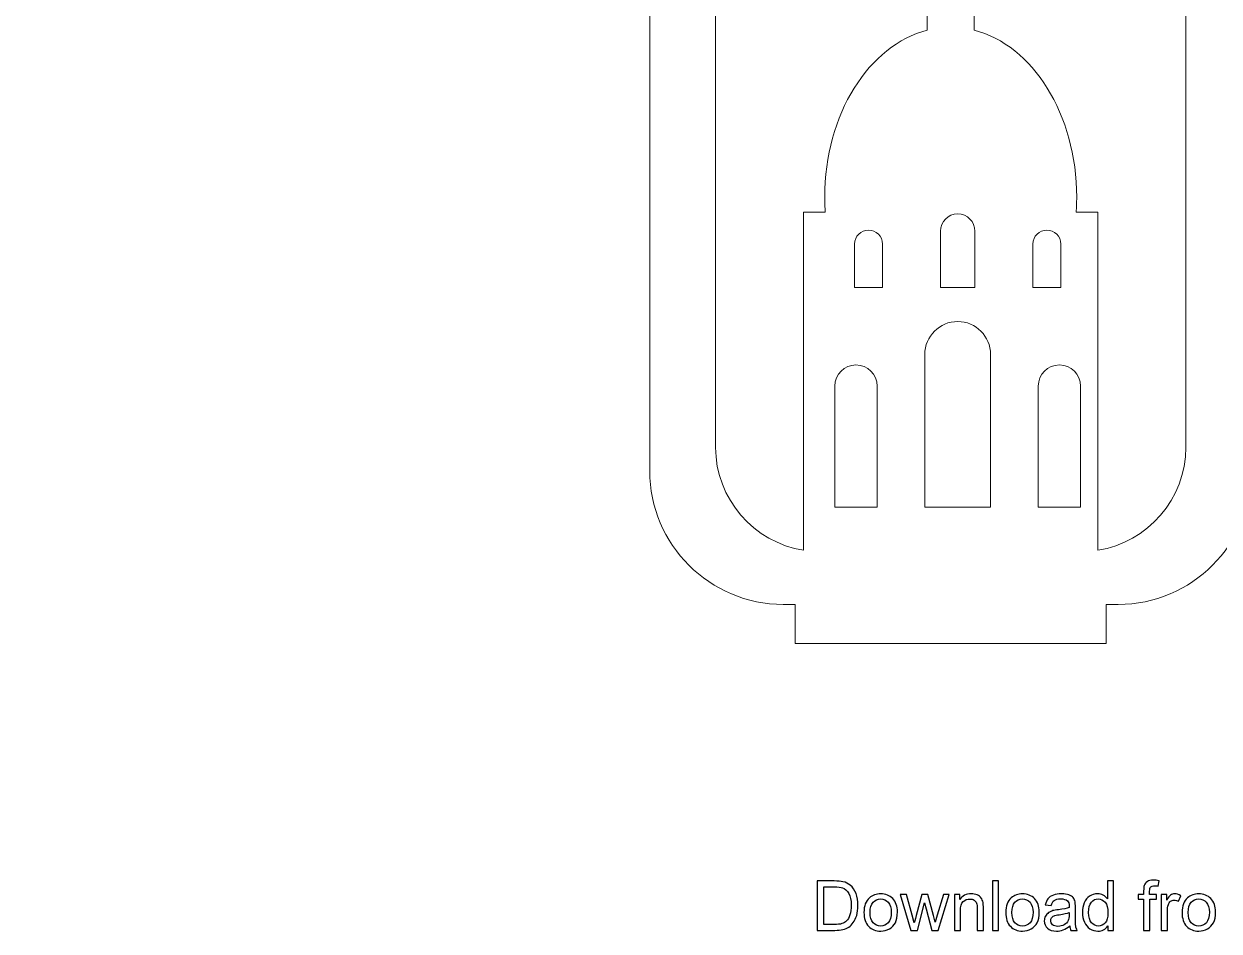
# Model space of a CAD drawing. Header units: millimetres. Extents: x -155 to 313, y -95 to 278.
# Drawn here: x -155.3 to -8.6, y -95.3 to 16.1 of the extents above; entities that cross this region are included whole.
import ezdxf

# ---------------------------------------------------------------- set-up
doc = ezdxf.new("R2010")
doc.units = ezdxf.units.MM
doc.header["$MEASUREMENT"] = 0
doc.layers.add('Layer 1', color=7, linetype='Continuous')

msp = doc.modelspace()

# ---------------------------------------------------------------- linework, layer by layer
at = {"layer": 'Layer 1', "color": 250, "lineweight": 20}
for points, knots in [([(-73.4549, 213.1171), (-73.4549, 213.1171), (-73.4549, 252.0068), (-73.4549, 252.0068), (-73.4549, 252.0068), (-73.4549, 258.2645), (-68.3312, 263.3881), (-62.0684, 263.3881), (-62.0684, 263.3881), (-62.0684, 263.3881), (-60.0864, 263.3881), (-60.0864, 263.3881), (-60.0864, 263.3881), (-59.4734, 271.3571), (-51.3971, 277.6608), (-41.5278, 277.6608), (-41.5278, 277.6608), (-31.6586, 277.6608), (-23.5874, 271.3571), (-22.9693, 263.3881), (-22.9693, 263.3881), (-22.9693, 263.3881), (-20.9873, 263.3881), (-20.9873, 263.3881), (-20.9873, 263.3881), (-14.7245, 263.3881), (-9.6008, 258.2645), (-9.6008, 252.0068), (-9.6008, 252.0068), (-9.6008, 252.0068), (-9.6008, 213.6228), (-9.6008, 213.6228), (-9.6008, 213.6228), (-7.5115, 213.2806), (-5.3762, 212.6778), (-3.2256, 211.7532), (-3.2256, 211.7532), (5.3921, 208.0599), (11.4659, 202.1036), (14.8323, 195.0285), (14.8323, 195.0285), (14.8323, 195.0285), (45.4261, 195.0285), (45.4261, 195.0285), (45.4261, 195.0285), (52.9506, 195.0285), (59.0908, 188.8986), (59.0908, 181.328), (59.0908, 181.328), (66.7124, 179.1519), (72.2907, 172.1024), (72.2907, 163.7401), (72.2907, 163.7401), (72.2907, 155.3777), (66.7124, 148.3282), (59.0908, 146.1521), (59.0908, 146.1521), (59.0908, 138.6122), (52.9506, 132.472), (45.4261, 132.472), (45.4261, 132.472), (45.4261, 132.472), (-4.564, 132.472), (-4.564, 132.472), (-4.564, 132.472), (-4.564, 132.472), (-4.564, -38.7846), (-4.564, -38.7846), (-4.564, -38.7846), (-4.564, -47.7957), (-11.9404, -55.167), (-20.9515, -55.167), (-20.9515, -55.167), (-20.9515, -55.167), (-22.4278, -55.167), (-22.4278, -55.167), (-22.4278, -55.167), (-22.4278, -55.167), (-22.4278, -59.9637), (-22.4278, -59.9637), (-22.4278, -59.9637), (-35.1629, -59.9637), (-47.8928, -59.9637), (-60.6279, -59.9637), (-60.6279, -59.9637), (-60.6279, -59.9637), (-60.6279, -55.167), (-60.6279, -55.167), (-60.6279, -55.167), (-60.6279, -55.167), (-62.1042, -55.167), (-62.1042, -55.167), (-62.1042, -55.167), (-71.1153, -55.167), (-78.4917, -47.7957), (-78.4917, -38.7846), (-78.4917, -38.7846), (-78.4917, -38.7846), (-78.4917, 132.472), (-78.4917, 132.472), (-78.4917, 132.472), (-95.155, 132.472), (-111.8184, 132.472), (-128.4817, 132.472), (-128.4817, 132.472), (-136.0063, 132.472), (-142.1516, 138.6122), (-142.1516, 146.1521), (-142.1516, 146.1521), (-149.7681, 148.3282), (-155.3464, 155.3777), (-155.3464, 163.7401), (-155.3464, 163.7401), (-155.3464, 172.1024), (-149.7681, 179.1519), (-142.1516, 181.328), (-142.1516, 181.328), (-142.1516, 188.8986), (-136.0063, 195.0285), (-128.4817, 195.0285), (-128.4817, 195.0285), (-128.4817, 195.0285), (-98.1128, 195.0285), (-98.1128, 195.0285), (-98.1128, 195.0285), (-92.9891, 206.3179), (-83.3906, 211.7992), (-73.4549, 213.1171)], [0, 0, 0, 0, 0.03030303, 0.03030303, 0.03030303, 0.03030303, 0.06060606, 0.06060606, 0.06060606, 0.06060606, 0.09090909, 0.09090909, 0.09090909, 0.09090909, 0.12121212, 0.12121212, 0.12121212, 0.12121212, 0.15151515, 0.15151515, 0.15151515, 0.15151515, 0.18181818, 0.18181818, 0.18181818, 0.18181818, 0.21212121, 0.21212121, 0.21212121, 0.21212121, 0.24242424, 0.24242424, 0.24242424, 0.24242424, 0.27272727, 0.27272727, 0.27272727, 0.27272727, 0.3030303, 0.3030303, 0.3030303, 0.3030303, 0.33333333, 0.33333333, 0.33333333, 0.33333333, 0.36363636, 0.36363636, 0.36363636, 0.36363636, 0.39393939, 0.39393939, 0.39393939, 0.39393939, 0.42424242, 0.42424242, 0.42424242, 0.42424242, 0.45454545, 0.45454545, 0.45454545, 0.45454545, 0.48484848, 0.48484848, 0.48484848, 0.48484848, 0.51515152, 0.51515152, 0.51515152, 0.51515152, 0.54545455, 0.54545455, 0.54545455, 0.54545455, 0.57575758, 0.57575758, 0.57575758, 0.57575758, 0.60606061, 0.60606061, 0.60606061, 0.60606061, 0.63636364, 0.63636364, 0.63636364, 0.63636364, 0.66666667, 0.66666667, 0.66666667, 0.66666667, 0.6969697, 0.6969697, 0.6969697, 0.6969697, 0.72727273, 0.72727273, 0.72727273, 0.72727273, 0.75757576, 0.75757576, 0.75757576, 0.75757576, 0.78787879, 0.78787879, 0.78787879, 0.78787879, 0.81818182, 0.81818182, 0.81818182, 0.81818182, 0.84848485, 0.84848485, 0.84848485, 0.84848485, 0.87878788, 0.87878788, 0.87878788, 0.87878788, 0.90909091, 0.90909091, 0.90909091, 0.90909091, 0.93939394, 0.93939394, 0.93939394, 0.93939394, 1, 1, 1, 1]), ([(-38.6519, 15.3637), (-31.4849, 13.5451), (-26.0598, 5.05), (-26.0598, -5.1514), (-26.0598, -5.1514), (-26.0598, -5.7746), (-26.0803, -6.3927), (-26.1211, -7.0006), (-26.1211, -7.0006), (-26.1211, -7.0006), (-23.4597, -7.0006), (-23.4597, -7.0006), (-23.4597, -7.0006), (-23.4597, -7.0006), (-23.4597, -48.5108), (-23.4597, -48.5108), (-23.4597, -48.5108), (-17.3604, -47.5505), (-12.6556, -42.2378), (-12.6556, -35.8779), (-12.6556, -35.8779), (-12.6556, -35.8779), (-12.6556, 130.8731), (-12.6556, 130.8731), (-12.6556, 130.8731), (-15.4499, 127.992), (-18.1062, 125.3408), (-20.4254, 123.0778), (-20.4254, 123.0778), (-20.4254, 123.0778), (-24.9054, 118.6744), (-24.9054, 118.6744), (-24.9054, 118.6744), (-22.4329, 117.3565), (-19.9656, 116.0283), (-17.4881, 114.7155), (-17.4881, 114.7155), (-17.0845, 114.5571), (-17.1049, 114.0514), (-17.0436, 113.6887), (-17.0436, 113.6887), (-16.967, 112.2277), (-16.8853, 110.7616), (-16.7831, 109.3058), (-16.7831, 109.3058), (-16.7525, 108.9584), (-17.0385, 108.7081), (-17.3348, 108.6008), (-17.3348, 108.6008), (-20.1648, 107.3799), (-22.9846, 106.1437), (-25.8095, 104.9177), (-25.8095, 104.9177), (-21.4317, 101.2346), (-20.0729, 94.8747), (-22.8722, 89.6285), (-22.8722, 89.6285), (-25.5388, 84.6325), (-31.1426, 82.2112), (-36.4195, 83.3606), (-36.4195, 83.3606), (-35.3979, 81.7259), (-35.2957, 79.5447), (-36.3429, 77.8896), (-36.3429, 77.8896), (-37.0019, 76.8883), (-37.1449, 75.6419), (-37.8499, 74.6713), (-37.8499, 74.6713), (-38.3249, 73.9715), (-39.1729, 73.7212), (-39.8114, 73.2052), (-39.8114, 73.2052), (-39.8012, 72.7353), (-39.7961, 72.2704), (-39.7808, 71.8004), (-39.7808, 71.8004), (-37.9571, 74.5078), (-34.841, 76.4337), (-31.5155, 76.4592), (-31.5155, 76.4592), (-29.4007, 76.7759), (-26.9385, 76.9445), (-25.4417, 78.6865), (-25.4417, 78.6865), (-24.3128, 79.6264), (-24.2311, 81.1793), (-23.7815, 82.4717), (-23.7815, 82.4717), (-22.9438, 82.4922), (-22.0396, 82.5432), (-21.2938, 82.0733), (-21.2938, 82.0733), (-19.0563, 80.832), (-18.8418, 76.9343), (-21.3602, 75.8718), (-21.3602, 75.8718), (-21.0843, 74.8246), (-21.0128, 73.7161), (-21.1865, 72.6433), (-21.1865, 72.6433), (-21.5594, 71.7749), (-22.3665, 71.1977), (-23.1379, 70.7021), (-23.1379, 70.7021), (-22.7956, 68.8785), (-23.6998, 66.6921), (-25.6563, 66.2937), (-25.6563, 66.2937), (-26.5247, 66.1557), (-26.3459, 65.0472), (-26.7444, 64.4547), (-26.7444, 64.4547), (-27.5872, 63.101), (-29.2525, 62.6106), (-30.7391, 62.3858), (-30.7391, 62.3858), (-30.7544, 60.8993), (-32.149, 59.9696), (-33.472, 59.7039), (-33.472, 59.7039), (-31.3418, 54.8255), (-29.1504, 49.9777), (-26.9283, 45.1401), (-26.9283, 45.1401), (-26.3255, 44.0469), (-27.5361, 43.204), (-28.0265, 42.3356), (-28.0265, 42.3356), (-28.7519, 41.1045), (-30.2997, 41.0228), (-31.5717, 41.0279), (-31.5717, 41.0279), (-32.67, 38.8466), (-35.6277, 38.4533), (-37.5638, 39.7099), (-37.5638, 39.7099), (-38.2943, 39.337), (-39.035, 38.9028), (-39.8166, 38.627), (-39.8166, 38.627), (-39.8166, 38.627), (-39.8166, 33.8609), (-39.8166, 33.8609), (-39.8166, 33.8609), (-39.8166, 33.8609), (-34.1361, 33.8609), (-34.1361, 33.8609), (-34.1361, 33.8609), (-34.1361, 33.8609), (-34.1361, 29.6874), (-34.1361, 29.6874), (-34.1361, 29.6874), (-34.1361, 29.6874), (-39.8166, 29.6874), (-39.8166, 29.6874), (-39.8166, 29.6874), (-39.8166, 29.6874), (-39.8166, 21.744), (-39.8166, 21.744), (-39.8166, 21.744), (-39.8166, 21.744), (-38.6519, 21.744), (-38.6519, 21.744), (-38.6519, 21.744), (-38.6519, 21.744), (-38.6519, 15.3637), (-38.6519, 15.3637)], [0, 0, 0, 0, 0.02325581, 0.02325581, 0.02325581, 0.02325581, 0.04651163, 0.04651163, 0.04651163, 0.04651163, 0.06976744, 0.06976744, 0.06976744, 0.06976744, 0.09302326, 0.09302326, 0.09302326, 0.09302326, 0.11627907, 0.11627907, 0.11627907, 0.11627907, 0.13953488, 0.13953488, 0.13953488, 0.13953488, 0.1627907, 0.1627907, 0.1627907, 0.1627907, 0.18604651, 0.18604651, 0.18604651, 0.18604651, 0.20930233, 0.20930233, 0.20930233, 0.20930233, 0.23255814, 0.23255814, 0.23255814, 0.23255814, 0.25581395, 0.25581395, 0.25581395, 0.25581395, 0.27906977, 0.27906977, 0.27906977, 0.27906977, 0.30232558, 0.30232558, 0.30232558, 0.30232558, 0.3255814, 0.3255814, 0.3255814, 0.3255814, 0.34883721, 0.34883721, 0.34883721, 0.34883721, 0.37209302, 0.37209302, 0.37209302, 0.37209302, 0.39534884, 0.39534884, 0.39534884, 0.39534884, 0.41860465, 0.41860465, 0.41860465, 0.41860465, 0.44186047, 0.44186047, 0.44186047, 0.44186047, 0.46511628, 0.46511628, 0.46511628, 0.46511628, 0.48837209, 0.48837209, 0.48837209, 0.48837209, 0.51162791, 0.51162791, 0.51162791, 0.51162791, 0.53488372, 0.53488372, 0.53488372, 0.53488372, 0.55813953, 0.55813953, 0.55813953, 0.55813953, 0.58139535, 0.58139535, 0.58139535, 0.58139535, 0.60465116, 0.60465116, 0.60465116, 0.60465116, 0.62790698, 0.62790698, 0.62790698, 0.62790698, 0.65116279, 0.65116279, 0.65116279, 0.65116279, 0.6744186, 0.6744186, 0.6744186, 0.6744186, 0.69767442, 0.69767442, 0.69767442, 0.69767442, 0.72093023, 0.72093023, 0.72093023, 0.72093023, 0.74418605, 0.74418605, 0.74418605, 0.74418605, 0.76744186, 0.76744186, 0.76744186, 0.76744186, 0.79069767, 0.79069767, 0.79069767, 0.79069767, 0.81395349, 0.81395349, 0.81395349, 0.81395349, 0.8372093, 0.8372093, 0.8372093, 0.8372093, 0.86046512, 0.86046512, 0.86046512, 0.86046512, 0.88372093, 0.88372093, 0.88372093, 0.88372093, 0.90697674, 0.90697674, 0.90697674, 0.90697674, 0.93023256, 0.93023256, 0.93023256, 0.93023256, 0.95348837, 0.95348837, 0.95348837, 0.95348837, 1, 1, 1, 1]), ([(-59.596, -48.5108), (-59.596, -48.5108), (-59.596, -7.0006), (-59.596, -7.0006), (-59.596, -7.0006), (-59.596, -7.0006), (-56.9346, -7.0006), (-56.9346, -7.0006), (-56.9346, -7.0006), (-56.9754, -6.3927), (-56.9959, -5.7746), (-56.9959, -5.1514), (-56.9959, -5.1514), (-56.9959, 5.05), (-51.5708, 13.5451), (-44.4038, 15.3637), (-44.4038, 15.3637), (-44.4038, 15.3637), (-44.4038, 21.744), (-44.4038, 21.744), (-44.4038, 21.744), (-44.4038, 21.744), (-43.2391, 21.744), (-43.2391, 21.744), (-43.2391, 21.744), (-43.2391, 21.744), (-43.2391, 29.6874), (-43.2391, 29.6874), (-43.2391, 29.6874), (-43.2391, 29.6874), (-48.9196, 29.6874), (-48.9196, 29.6874), (-48.9196, 29.6874), (-48.9196, 29.6874), (-48.9196, 33.8609), (-48.9196, 33.8609), (-48.9196, 33.8609), (-48.9196, 33.8609), (-43.2391, 33.8609), (-43.2391, 33.8609), (-43.2391, 33.8609), (-43.2391, 33.8609), (-43.2391, 38.8313), (-43.2391, 38.8313), (-43.2391, 38.8313), (-43.7908, 39.0714), (-44.3068, 39.3932), (-44.787, 39.7559), (-44.787, 39.7559), (-46.7843, 38.5146), (-49.8187, 38.7496), (-50.9578, 41.0279), (-50.9578, 41.0279), (-52.4137, 40.9053), (-54.033, 41.3804), (-54.7482, 42.7647), (-54.7482, 42.7647), (-55.0394, 43.439), (-56.0457, 43.9652), (-55.6983, 44.7825), (-55.6983, 44.7825), (-53.5682, 49.8653), (-51.1366, 54.8306), (-49.0575, 59.9287), (-49.0575, 59.9287), (-50.733, 59.8521), (-51.8416, 61.1189), (-52.1889, 62.6463), (-52.1889, 62.6463), (-54.3344, 62.4062), (-56.2296, 64.0511), (-56.2756, 66.2068), (-56.2756, 66.2068), (-58.5386, 66.2579), (-59.8412, 68.6333), (-59.3865, 70.7021), (-59.3865, 70.7021), (-61.3481, 71.5961), (-62.1553, 73.9817), (-61.1694, 75.8922), (-61.1694, 75.8922), (-63.4783, 77.0109), (-63.5294, 80.4795), (-61.5116, 81.8996), (-61.5116, 81.8996), (-60.7198, 82.5126), (-59.6879, 82.5126), (-58.7429, 82.4717), (-58.7429, 82.4717), (-58.3598, 80.7094), (-57.8234, 78.7988), (-56.1428, 77.8283), (-56.1428, 77.8283), (-52.7355, 75.9535), (-48.3219, 76.8934), (-45.165, 74.4057), (-45.165, 74.4057), (-44.1689, 73.7569), (-43.7704, 72.6127), (-42.9786, 71.7902), (-42.9786, 71.7902), (-42.7436, 72.2193), (-42.7028, 72.7046), (-42.7079, 73.1848), (-42.7079, 73.1848), (-44.0565, 74.1043), (-45.3029, 75.2281), (-45.589, 76.919), (-45.589, 76.919), (-47.1164, 78.6507), (-47.428, 81.3428), (-46.2122, 83.3095), (-46.2122, 83.3095), (-48.9043, 82.7833), (-51.7854, 83.146), (-54.3957, 84.5406), (-54.3957, 84.5406), (-60.4235, 87.7588), (-62.6967, 95.2579), (-59.4785, 101.2857), (-59.4785, 101.2857), (-56.8273, 106.251), (-52.4341, 108.1155), (-48.1585, 107.8192), (-48.1585, 107.8192), (-48.1585, 107.8192), (-65.8026, 122.6691), (-65.8026, 122.6691), (-65.8026, 122.6691), (-65.8026, 122.6691), (-67.611, 124.2834), (-70.4052, 127.1083), (-70.4052, 127.1083), (-70.4052, 127.1083), (-70.4052, -35.8779), (-70.4052, -35.8779), (-70.4052, -35.8779), (-70.4052, -42.2378), (-65.6953, -47.5505), (-59.596, -48.5108)], [0, 0, 0, 0, 0.02777778, 0.02777778, 0.02777778, 0.02777778, 0.05555556, 0.05555556, 0.05555556, 0.05555556, 0.08333333, 0.08333333, 0.08333333, 0.08333333, 0.11111111, 0.11111111, 0.11111111, 0.11111111, 0.13888889, 0.13888889, 0.13888889, 0.13888889, 0.16666667, 0.16666667, 0.16666667, 0.16666667, 0.19444444, 0.19444444, 0.19444444, 0.19444444, 0.22222222, 0.22222222, 0.22222222, 0.22222222, 0.25, 0.25, 0.25, 0.25, 0.27777778, 0.27777778, 0.27777778, 0.27777778, 0.30555556, 0.30555556, 0.30555556, 0.30555556, 0.33333333, 0.33333333, 0.33333333, 0.33333333, 0.36111111, 0.36111111, 0.36111111, 0.36111111, 0.38888889, 0.38888889, 0.38888889, 0.38888889, 0.41666667, 0.41666667, 0.41666667, 0.41666667, 0.44444444, 0.44444444, 0.44444444, 0.44444444, 0.47222222, 0.47222222, 0.47222222, 0.47222222, 0.5, 0.5, 0.5, 0.5, 0.52777778, 0.52777778, 0.52777778, 0.52777778, 0.55555556, 0.55555556, 0.55555556, 0.55555556, 0.58333333, 0.58333333, 0.58333333, 0.58333333, 0.61111111, 0.61111111, 0.61111111, 0.61111111, 0.63888889, 0.63888889, 0.63888889, 0.63888889, 0.66666667, 0.66666667, 0.66666667, 0.66666667, 0.69444444, 0.69444444, 0.69444444, 0.69444444, 0.72222222, 0.72222222, 0.72222222, 0.72222222, 0.75, 0.75, 0.75, 0.75, 0.77777778, 0.77777778, 0.77777778, 0.77777778, 0.80555556, 0.80555556, 0.80555556, 0.80555556, 0.83333333, 0.83333333, 0.83333333, 0.83333333, 0.86111111, 0.86111111, 0.86111111, 0.86111111, 0.88888889, 0.88888889, 0.88888889, 0.88888889, 0.91666667, 0.91666667, 0.91666667, 0.91666667, 0.94444444, 0.94444444, 0.94444444, 0.94444444, 1, 1, 1, 1]), ([(-40.6748, -7.2049), (-40.6748, -7.2049), (-40.6696, -7.2049), (-40.6696, -7.2049), (-40.6696, -7.2049), (-39.505, -7.2049), (-38.5497, -8.1602), (-38.5497, -9.3249), (-38.5497, -9.3249), (-38.5497, -9.3249), (-38.5497, -16.2415), (-38.5497, -16.2415), (-38.5497, -16.2415), (-38.5497, -16.2415), (-42.7947, -16.2415), (-42.7947, -16.2415), (-42.7947, -16.2415), (-42.7947, -16.2415), (-42.7947, -9.3249), (-42.7947, -9.3249), (-42.7947, -9.3249), (-42.7947, -8.1602), (-41.8395, -7.2049), (-40.6748, -7.2049)], [0, 0, 0, 0, 0.14285714, 0.14285714, 0.14285714, 0.14285714, 0.28571429, 0.28571429, 0.28571429, 0.28571429, 0.42857143, 0.42857143, 0.42857143, 0.42857143, 0.57142857, 0.57142857, 0.57142857, 0.57142857, 0.71428571, 0.71428571, 0.71428571, 0.71428571, 1, 1, 1, 1]), ([(-51.6219, -9.192), (-51.6219, -9.192), (-51.6219, -9.192), (-51.6219, -9.192), (-51.6219, -9.192), (-50.682, -9.192), (-49.9106, -9.9583), (-49.9106, -10.9033), (-49.9106, -10.9033), (-49.9106, -10.9033), (-49.9106, -16.2415), (-49.9106, -16.2415), (-49.9106, -16.2415), (-49.9106, -16.2415), (-53.3332, -16.2415), (-53.3332, -16.2415), (-53.3332, -16.2415), (-53.3332, -16.2415), (-53.3332, -10.9033), (-53.3332, -10.9033), (-53.3332, -10.9033), (-53.3332, -9.9583), (-52.5669, -9.192), (-51.6219, -9.192)], [0, 0, 0, 0, 0.14285714, 0.14285714, 0.14285714, 0.14285714, 0.28571429, 0.28571429, 0.28571429, 0.28571429, 0.42857143, 0.42857143, 0.42857143, 0.42857143, 0.57142857, 0.57142857, 0.57142857, 0.57142857, 0.71428571, 0.71428571, 0.71428571, 0.71428571, 1, 1, 1, 1]), ([(-29.7225, -9.192), (-29.7225, -9.192), (-29.7225, -9.192), (-29.7225, -9.192), (-29.7225, -9.192), (-28.7826, -9.192), (-28.0112, -9.9583), (-28.0112, -10.9033), (-28.0112, -10.9033), (-28.0112, -10.9033), (-28.0112, -16.2415), (-28.0112, -16.2415), (-28.0112, -16.2415), (-28.0112, -16.2415), (-31.4338, -16.2415), (-31.4338, -16.2415), (-31.4338, -16.2415), (-31.4338, -16.2415), (-31.4338, -10.9033), (-31.4338, -10.9033), (-31.4338, -10.9033), (-31.4338, -9.9583), (-30.6624, -9.192), (-29.7225, -9.192)], [0, 0, 0, 0, 0.14285714, 0.14285714, 0.14285714, 0.14285714, 0.28571429, 0.28571429, 0.28571429, 0.28571429, 0.42857143, 0.42857143, 0.42857143, 0.42857143, 0.57142857, 0.57142857, 0.57142857, 0.57142857, 0.71428571, 0.71428571, 0.71428571, 0.71428571, 1, 1, 1, 1]), ([(-40.6748, -20.415), (-40.6748, -20.415), (-40.6748, -20.415), (-40.6748, -20.415), (-40.6748, -20.415), (-38.4526, -20.415), (-36.6341, -22.2336), (-36.6341, -24.4506), (-36.6341, -24.4506), (-36.6341, -24.4506), (-36.6341, -43.2033), (-36.6341, -43.2033), (-36.6341, -43.2033), (-36.6341, -43.2033), (-44.7103, -43.2033), (-44.7103, -43.2033), (-44.7103, -43.2033), (-44.7103, -43.2033), (-44.7103, -24.4506), (-44.7103, -24.4506), (-44.7103, -24.4506), (-44.7103, -22.2336), (-42.8918, -20.415), (-40.6748, -20.415)], [0, 0, 0, 0, 0.14285714, 0.14285714, 0.14285714, 0.14285714, 0.28571429, 0.28571429, 0.28571429, 0.28571429, 0.42857143, 0.42857143, 0.42857143, 0.42857143, 0.57142857, 0.57142857, 0.57142857, 0.57142857, 0.71428571, 0.71428571, 0.71428571, 0.71428571, 1, 1, 1, 1]), ([(-53.1646, -25.7532), (-53.1646, -25.7532), (-53.1646, -25.7532), (-53.1646, -25.7532), (-53.1646, -25.7532), (-51.7343, -25.7532), (-50.5645, -26.923), (-50.5645, -28.3534), (-50.5645, -28.3534), (-50.5645, -28.3534), (-50.5645, -43.2033), (-50.5645, -43.2033), (-50.5645, -43.2033), (-50.5645, -43.2033), (-55.7647, -43.2033), (-55.7647, -43.2033), (-55.7647, -43.2033), (-55.7647, -43.2033), (-55.7647, -28.3534), (-55.7647, -28.3534), (-55.7647, -28.3534), (-55.7647, -26.923), (-54.5949, -25.7532), (-53.1646, -25.7532)], [0, 0, 0, 0, 0.14285714, 0.14285714, 0.14285714, 0.14285714, 0.28571429, 0.28571429, 0.28571429, 0.28571429, 0.42857143, 0.42857143, 0.42857143, 0.42857143, 0.57142857, 0.57142857, 0.57142857, 0.57142857, 0.71428571, 0.71428571, 0.71428571, 0.71428571, 1, 1, 1, 1]), ([(-28.1798, -25.7532), (-28.1798, -25.7532), (-28.1798, -25.7532), (-28.1798, -25.7532), (-28.1798, -25.7532), (-26.7495, -25.7532), (-25.5797, -26.923), (-25.5797, -28.3534), (-25.5797, -28.3534), (-25.5797, -28.3534), (-25.5797, -43.2033), (-25.5797, -43.2033), (-25.5797, -43.2033), (-25.5797, -43.2033), (-30.7799, -43.2033), (-30.7799, -43.2033), (-30.7799, -43.2033), (-30.7799, -43.2033), (-30.7799, -28.3534), (-30.7799, -28.3534), (-30.7799, -28.3534), (-30.7799, -26.923), (-29.6101, -25.7532), (-28.1798, -25.7532)], [0, 0, 0, 0, 0.14285714, 0.14285714, 0.14285714, 0.14285714, 0.28571429, 0.28571429, 0.28571429, 0.28571429, 0.42857143, 0.42857143, 0.42857143, 0.42857143, 0.57142857, 0.57142857, 0.57142857, 0.57142857, 0.71428571, 0.71428571, 0.71428571, 0.71428571, 1, 1, 1, 1])]:
    msp.add_open_spline(points, degree=3, knots=knots, dxfattribs=at)
at = {"layer": 'Layer 1', "color": 250}
for points, knots in [([(-57.9297, -95.1959), (-57.9297, -95.1959), (-57.9297, -89.1337), (-57.9297, -89.1337), (-57.9297, -89.1337), (-57.9297, -89.1337), (-55.8412, -89.1337), (-55.8412, -89.1337), (-55.8412, -89.1337), (-55.3699, -89.1337), (-55.0101, -89.162), (-54.7617, -89.2198), (-54.7617, -89.2198), (-54.4146, -89.3003), (-54.1182, -89.4456), (-53.8727, -89.6544), (-53.8727, -89.6544), (-53.5524, -89.9254), (-53.3139, -90.2697), (-53.1559, -90.6902), (-53.1559, -90.6902), (-52.9964, -91.1107), (-52.9174, -91.5919), (-52.9174, -92.1324), (-52.9174, -92.1324), (-52.9174, -92.5924), (-52.971, -93.0002), (-53.0782, -93.3558), (-53.0782, -93.3558), (-53.1855, -93.7114), (-53.3238, -94.0063), (-53.4917, -94.2392), (-53.4917, -94.2392), (-53.661, -94.472), (-53.8445, -94.6554), (-54.0449, -94.7881), (-54.0449, -94.7881), (-54.2438, -94.9221), (-54.4851, -95.0237), (-54.7674, -95.0929), (-54.7674, -95.0929), (-55.051, -95.162), (-55.3755, -95.1959), (-55.7424, -95.1959), (-55.7424, -95.1959), (-55.7424, -95.1959), (-57.9297, -95.1959), (-57.9297, -95.1959)], [0, 0, 0, 0, 0.07692308, 0.07692308, 0.07692308, 0.07692308, 0.15384615, 0.15384615, 0.15384615, 0.15384615, 0.23076923, 0.23076923, 0.23076923, 0.23076923, 0.30769231, 0.30769231, 0.30769231, 0.30769231, 0.38461538, 0.38461538, 0.38461538, 0.38461538, 0.46153846, 0.46153846, 0.46153846, 0.46153846, 0.53846154, 0.53846154, 0.53846154, 0.53846154, 0.61538462, 0.61538462, 0.61538462, 0.61538462, 0.69230769, 0.69230769, 0.69230769, 0.69230769, 0.76923077, 0.76923077, 0.76923077, 0.76923077, 0.84615385, 0.84615385, 0.84615385, 0.84615385, 1, 1, 1, 1]), ([(-36.3931, -95.1959), (-36.3931, -95.1959), (-36.3931, -89.1337), (-36.3931, -89.1337), (-36.3931, -89.1337), (-36.3931, -89.1337), (-35.6481, -89.1337), (-35.6481, -89.1337), (-35.6481, -89.1337), (-35.6481, -89.1337), (-35.6481, -95.1959), (-35.6481, -95.1959), (-35.6481, -95.1959), (-35.6481, -95.1959), (-36.3931, -95.1959), (-36.3931, -95.1959)], [0, 0, 0, 0, 0.2, 0.2, 0.2, 0.2, 0.4, 0.4, 0.4, 0.4, 0.6, 0.6, 0.6, 0.6, 1, 1, 1, 1]), ([(-22.2411, -95.1959), (-22.2411, -95.1959), (-22.2411, -94.6385), (-22.2411, -94.6385), (-22.2411, -94.6385), (-22.519, -95.0717), (-22.9283, -95.289), (-23.4687, -95.289), (-23.4687, -95.289), (-23.8187, -95.289), (-24.1404, -95.1931), (-24.4325, -94.9998), (-24.4325, -94.9998), (-24.726, -94.8078), (-24.9532, -94.5383), (-25.1155, -94.194), (-25.1155, -94.194), (-25.2764, -93.8483), (-25.3568, -93.4518), (-25.3568, -93.003), (-25.3568, -93.003), (-25.3568, -92.5656), (-25.2834, -92.1691), (-25.1381, -91.812), (-25.1381, -91.812), (-24.9913, -91.4564), (-24.7726, -91.1827), (-24.4805, -90.9936), (-24.4805, -90.9936), (-24.1898, -90.8031), (-23.8624, -90.7085), (-23.5026, -90.7085), (-23.5026, -90.7085), (-23.2373, -90.7085), (-23.0016, -90.765), (-22.7956, -90.8765), (-22.7956, -90.8765), (-22.5896, -90.988), (-22.4217, -91.1347), (-22.2919, -91.3139), (-22.2919, -91.3139), (-22.2919, -91.3139), (-22.2919, -89.1337), (-22.2919, -89.1337), (-22.2919, -89.1337), (-22.2919, -89.1337), (-21.5468, -89.1337), (-21.5468, -89.1337), (-21.5468, -89.1337), (-21.5468, -89.1337), (-21.5468, -95.1959), (-21.5468, -95.1959), (-21.5468, -95.1959), (-21.5468, -95.1959), (-22.2411, -95.1959), (-22.2411, -95.1959)], [0, 0, 0, 0, 0.06666667, 0.06666667, 0.06666667, 0.06666667, 0.13333333, 0.13333333, 0.13333333, 0.13333333, 0.2, 0.2, 0.2, 0.2, 0.26666667, 0.26666667, 0.26666667, 0.26666667, 0.33333333, 0.33333333, 0.33333333, 0.33333333, 0.4, 0.4, 0.4, 0.4, 0.46666667, 0.46666667, 0.46666667, 0.46666667, 0.53333333, 0.53333333, 0.53333333, 0.53333333, 0.6, 0.6, 0.6, 0.6, 0.66666667, 0.66666667, 0.66666667, 0.66666667, 0.73333333, 0.73333333, 0.73333333, 0.73333333, 0.8, 0.8, 0.8, 0.8, 0.86666667, 0.86666667, 0.86666667, 0.86666667, 1, 1, 1, 1]), ([(-17.8384, -95.1959), (-17.8384, -95.1959), (-17.8384, -91.3774), (-17.8384, -91.3774), (-17.8384, -91.3774), (-17.8384, -91.3774), (-18.4988, -91.3774), (-18.4988, -91.3774), (-18.4988, -91.3774), (-18.4988, -91.3774), (-18.4988, -90.8017), (-18.4988, -90.8017), (-18.4988, -90.8017), (-18.4988, -90.8017), (-17.8384, -90.8017), (-17.8384, -90.8017), (-17.8384, -90.8017), (-17.8384, -90.8017), (-17.8384, -90.336), (-17.8384, -90.336), (-17.8384, -90.336), (-17.8384, -90.0411), (-17.813, -89.8224), (-17.7608, -89.6798), (-17.7608, -89.6798), (-17.6888, -89.4879), (-17.5646, -89.3313), (-17.384, -89.2114), (-17.384, -89.2114), (-17.2048, -89.0914), (-16.9522, -89.0321), (-16.6277, -89.0321), (-16.6277, -89.0321), (-16.4174, -89.0321), (-16.186, -89.0575), (-15.932, -89.1069), (-15.932, -89.1069), (-15.932, -89.1069), (-16.0435, -89.7589), (-16.0435, -89.7589), (-16.0435, -89.7589), (-16.1987, -89.7321), (-16.344, -89.7179), (-16.4823, -89.7179), (-16.4823, -89.7179), (-16.7081, -89.7179), (-16.8675, -89.7659), (-16.9621, -89.8619), (-16.9621, -89.8619), (-17.0552, -89.9578), (-17.1018, -90.137), (-17.1018, -90.3995), (-17.1018, -90.3995), (-17.1018, -90.3995), (-17.1018, -90.8017), (-17.1018, -90.8017), (-17.1018, -90.8017), (-17.1018, -90.8017), (-16.2467, -90.8017), (-16.2467, -90.8017), (-16.2467, -90.8017), (-16.2467, -90.8017), (-16.2467, -91.3774), (-16.2467, -91.3774), (-16.2467, -91.3774), (-16.2467, -91.3774), (-17.0933, -91.3774), (-17.0933, -91.3774), (-17.0933, -91.3774), (-17.0933, -91.3774), (-17.0933, -95.1959), (-17.0933, -95.1959), (-17.0933, -95.1959), (-17.0933, -95.1959), (-17.8384, -95.1959), (-17.8384, -95.1959)], [0, 0, 0, 0, 0.05, 0.05, 0.05, 0.05, 0.1, 0.1, 0.1, 0.1, 0.15, 0.15, 0.15, 0.15, 0.2, 0.2, 0.2, 0.2, 0.25, 0.25, 0.25, 0.25, 0.3, 0.3, 0.3, 0.3, 0.35, 0.35, 0.35, 0.35, 0.4, 0.4, 0.4, 0.4, 0.45, 0.45, 0.45, 0.45, 0.5, 0.5, 0.5, 0.5, 0.55, 0.55, 0.55, 0.55, 0.6, 0.6, 0.6, 0.6, 0.65, 0.65, 0.65, 0.65, 0.7, 0.7, 0.7, 0.7, 0.75, 0.75, 0.75, 0.75, 0.8, 0.8, 0.8, 0.8, 0.85, 0.85, 0.85, 0.85, 0.9, 0.9, 0.9, 0.9, 1, 1, 1, 1]), ([(-57.1253, -94.4847), (-57.1253, -94.4847), (-55.8327, -94.4847), (-55.8327, -94.4847), (-55.8327, -94.4847), (-55.4334, -94.4847), (-55.1201, -94.448), (-54.8929, -94.3732), (-54.8929, -94.3732), (-54.6658, -94.2984), (-54.4851, -94.194), (-54.3497, -94.0585), (-54.3497, -94.0585), (-54.1606, -93.868), (-54.0124, -93.6112), (-53.9066, -93.2895), (-53.9066, -93.2895), (-53.8007, -92.9677), (-53.7471, -92.5783), (-53.7471, -92.1197), (-53.7471, -92.1197), (-53.7471, -91.4847), (-53.8515, -90.9964), (-54.059, -90.6549), (-54.059, -90.6549), (-54.2664, -90.3134), (-54.519, -90.0848), (-54.8167, -89.9691), (-54.8167, -89.9691), (-55.0312, -89.8859), (-55.377, -89.8449), (-55.8539, -89.8449), (-55.8539, -89.8449), (-55.8539, -89.8449), (-57.1253, -89.8449), (-57.1253, -89.8449), (-57.1253, -89.8449), (-57.1253, -89.8449), (-57.1253, -94.4847), (-57.1253, -94.4847)], [0, 0, 0, 0, 0.09090909, 0.09090909, 0.09090909, 0.09090909, 0.18181818, 0.18181818, 0.18181818, 0.18181818, 0.27272727, 0.27272727, 0.27272727, 0.27272727, 0.36363636, 0.36363636, 0.36363636, 0.36363636, 0.45454545, 0.45454545, 0.45454545, 0.45454545, 0.54545455, 0.54545455, 0.54545455, 0.54545455, 0.63636364, 0.63636364, 0.63636364, 0.63636364, 0.72727273, 0.72727273, 0.72727273, 0.72727273, 0.81818182, 0.81818182, 0.81818182, 0.81818182, 1, 1, 1, 1]), ([(-52.1878, -92.9988), (-52.1878, -92.1874), (-51.962, -91.5863), (-51.5091, -91.1954), (-51.5091, -91.1954), (-51.1323, -90.8708), (-50.6708, -90.7085), (-50.1276, -90.7085), (-50.1276, -90.7085), (-49.525, -90.7085), (-49.0311, -90.9061), (-48.6473, -91.3012), (-48.6473, -91.3012), (-48.2649, -91.6949), (-48.073, -92.241), (-48.073, -92.9367), (-48.073, -92.9367), (-48.073, -93.5011), (-48.1576, -93.9442), (-48.327, -94.2674), (-48.327, -94.2674), (-48.4963, -94.5905), (-48.7433, -94.8417), (-49.0678, -95.0209), (-49.0678, -95.0209), (-49.391, -95.2001), (-49.7452, -95.289), (-50.1276, -95.289), (-50.1276, -95.289), (-50.7428, -95.289), (-51.2395, -95.0929), (-51.6191, -94.6992), (-51.6191, -94.6992), (-51.9987, -94.3055), (-52.1878, -93.7382), (-52.1878, -92.9988)], [0, 0, 0, 0, 0.1, 0.1, 0.1, 0.1, 0.2, 0.2, 0.2, 0.2, 0.3, 0.3, 0.3, 0.3, 0.4, 0.4, 0.4, 0.4, 0.5, 0.5, 0.5, 0.5, 0.6, 0.6, 0.6, 0.6, 0.7, 0.7, 0.7, 0.7, 0.8, 0.8, 0.8, 0.8, 1, 1, 1, 1]), ([(-46.4093, -95.1959), (-46.4093, -95.1959), (-47.7371, -90.8017), (-47.7371, -90.8017), (-47.7371, -90.8017), (-47.7371, -90.8017), (-46.9582, -90.8017), (-46.9582, -90.8017), (-46.9582, -90.8017), (-46.9582, -90.8017), (-46.2569, -93.3375), (-46.2569, -93.3375), (-46.2569, -93.3375), (-46.2569, -93.3375), (-46.0085, -94.2815), (-46.0085, -94.2815), (-46.0085, -94.2815), (-45.9986, -94.2349), (-45.9224, -93.933), (-45.7813, -93.3756), (-45.7813, -93.3756), (-45.7813, -93.3756), (-45.0856, -90.8017), (-45.0856, -90.8017), (-45.0856, -90.8017), (-45.0856, -90.8017), (-44.3222, -90.8017), (-44.3222, -90.8017), (-44.3222, -90.8017), (-44.3222, -90.8017), (-43.6604, -93.353), (-43.6604, -93.353), (-43.6604, -93.353), (-43.6604, -93.353), (-43.4445, -94.1898), (-43.4445, -94.1898), (-43.4445, -94.1898), (-43.4445, -94.1898), (-43.1919, -93.3417), (-43.1919, -93.3417), (-43.1919, -93.3417), (-43.1919, -93.3417), (-42.4327, -90.8017), (-42.4327, -90.8017), (-42.4327, -90.8017), (-42.4327, -90.8017), (-41.7088, -90.8017), (-41.7088, -90.8017), (-41.7088, -90.8017), (-41.7088, -90.8017), (-43.0875, -95.1959), (-43.0875, -95.1959), (-43.0875, -95.1959), (-43.0875, -95.1959), (-43.858, -95.1959), (-43.858, -95.1959), (-43.858, -95.1959), (-43.858, -95.1959), (-44.5551, -92.567), (-44.5551, -92.567), (-44.5551, -92.567), (-44.5551, -92.567), (-44.7315, -91.8149), (-44.7315, -91.8149), (-44.7315, -91.8149), (-44.7315, -91.8149), (-45.6205, -95.1959), (-45.6205, -95.1959), (-45.6205, -95.1959), (-45.6205, -95.1959), (-46.4093, -95.1959), (-46.4093, -95.1959)], [0, 0, 0, 0, 0.05263158, 0.05263158, 0.05263158, 0.05263158, 0.10526316, 0.10526316, 0.10526316, 0.10526316, 0.15789474, 0.15789474, 0.15789474, 0.15789474, 0.21052632, 0.21052632, 0.21052632, 0.21052632, 0.26315789, 0.26315789, 0.26315789, 0.26315789, 0.31578947, 0.31578947, 0.31578947, 0.31578947, 0.36842105, 0.36842105, 0.36842105, 0.36842105, 0.42105263, 0.42105263, 0.42105263, 0.42105263, 0.47368421, 0.47368421, 0.47368421, 0.47368421, 0.52631579, 0.52631579, 0.52631579, 0.52631579, 0.57894737, 0.57894737, 0.57894737, 0.57894737, 0.63157895, 0.63157895, 0.63157895, 0.63157895, 0.68421053, 0.68421053, 0.68421053, 0.68421053, 0.73684211, 0.73684211, 0.73684211, 0.73684211, 0.78947368, 0.78947368, 0.78947368, 0.78947368, 0.84210526, 0.84210526, 0.84210526, 0.84210526, 0.89473684, 0.89473684, 0.89473684, 0.89473684, 1, 1, 1, 1]), ([(-41.0851, -95.1959), (-41.0851, -95.1959), (-41.0851, -90.8017), (-41.0851, -90.8017), (-41.0851, -90.8017), (-41.0851, -90.8017), (-40.4162, -90.8017), (-40.4162, -90.8017), (-40.4162, -90.8017), (-40.4162, -90.8017), (-40.4162, -91.4254), (-40.4162, -91.4254), (-40.4162, -91.4254), (-40.0945, -90.947), (-39.6288, -90.7085), (-39.0206, -90.7085), (-39.0206, -90.7085), (-38.7553, -90.7085), (-38.5126, -90.7565), (-38.2911, -90.8511), (-38.2911, -90.8511), (-38.0695, -90.9456), (-37.903, -91.0712), (-37.793, -91.225), (-37.793, -91.225), (-37.6829, -91.3788), (-37.6053, -91.5623), (-37.5615, -91.7739), (-37.5615, -91.7739), (-37.5347, -91.9122), (-37.5206, -92.1535), (-37.5206, -92.4978), (-37.5206, -92.4978), (-37.5206, -92.4978), (-37.5206, -95.1959), (-37.5206, -95.1959), (-37.5206, -95.1959), (-37.5206, -95.1959), (-38.2657, -95.1959), (-38.2657, -95.1959), (-38.2657, -95.1959), (-38.2657, -95.1959), (-38.2657, -92.5261), (-38.2657, -92.5261), (-38.2657, -92.5261), (-38.2657, -92.2227), (-38.2939, -91.9955), (-38.3518, -91.8459), (-38.3518, -91.8459), (-38.4096, -91.6963), (-38.5126, -91.5764), (-38.6594, -91.4861), (-38.6594, -91.4861), (-38.8061, -91.3972), (-38.9797, -91.352), (-39.1773, -91.352), (-39.1773, -91.352), (-39.4934, -91.352), (-39.7657, -91.4522), (-39.9957, -91.654), (-39.9957, -91.654), (-40.2257, -91.8544), (-40.34, -92.2368), (-40.34, -92.7984), (-40.34, -92.7984), (-40.34, -92.7984), (-40.34, -95.1959), (-40.34, -95.1959), (-40.34, -95.1959), (-40.34, -95.1959), (-41.0851, -95.1959), (-41.0851, -95.1959)], [0, 0, 0, 0, 0.05263158, 0.05263158, 0.05263158, 0.05263158, 0.10526316, 0.10526316, 0.10526316, 0.10526316, 0.15789474, 0.15789474, 0.15789474, 0.15789474, 0.21052632, 0.21052632, 0.21052632, 0.21052632, 0.26315789, 0.26315789, 0.26315789, 0.26315789, 0.31578947, 0.31578947, 0.31578947, 0.31578947, 0.36842105, 0.36842105, 0.36842105, 0.36842105, 0.42105263, 0.42105263, 0.42105263, 0.42105263, 0.47368421, 0.47368421, 0.47368421, 0.47368421, 0.52631579, 0.52631579, 0.52631579, 0.52631579, 0.57894737, 0.57894737, 0.57894737, 0.57894737, 0.63157895, 0.63157895, 0.63157895, 0.63157895, 0.68421053, 0.68421053, 0.68421053, 0.68421053, 0.73684211, 0.73684211, 0.73684211, 0.73684211, 0.78947368, 0.78947368, 0.78947368, 0.78947368, 0.84210526, 0.84210526, 0.84210526, 0.84210526, 0.89473684, 0.89473684, 0.89473684, 0.89473684, 1, 1, 1, 1]), ([(-34.7746, -92.9988), (-34.7746, -92.1874), (-34.5488, -91.5863), (-34.0959, -91.1954), (-34.0959, -91.1954), (-33.7191, -90.8708), (-33.2576, -90.7085), (-32.7144, -90.7085), (-32.7144, -90.7085), (-32.1118, -90.7085), (-31.6179, -90.9061), (-31.2341, -91.3012), (-31.2341, -91.3012), (-30.8517, -91.6949), (-30.6598, -92.241), (-30.6598, -92.9367), (-30.6598, -92.9367), (-30.6598, -93.5011), (-30.7444, -93.9442), (-30.9138, -94.2674), (-30.9138, -94.2674), (-31.0831, -94.5905), (-31.3301, -94.8417), (-31.6546, -95.0209), (-31.6546, -95.0209), (-31.9778, -95.2001), (-32.332, -95.289), (-32.7144, -95.289), (-32.7144, -95.289), (-33.3296, -95.289), (-33.8263, -95.0929), (-34.2059, -94.6992), (-34.2059, -94.6992), (-34.5855, -94.3055), (-34.7746, -93.7382), (-34.7746, -92.9988)], [0, 0, 0, 0, 0.1, 0.1, 0.1, 0.1, 0.2, 0.2, 0.2, 0.2, 0.3, 0.3, 0.3, 0.3, 0.4, 0.4, 0.4, 0.4, 0.5, 0.5, 0.5, 0.5, 0.6, 0.6, 0.6, 0.6, 0.7, 0.7, 0.7, 0.7, 0.8, 0.8, 0.8, 0.8, 1, 1, 1, 1]), ([(-26.9161, -94.6456), (-27.1927, -94.8812), (-27.4594, -95.0463), (-27.7148, -95.1437), (-27.7148, -95.1437), (-27.9702, -95.2411), (-28.2439, -95.289), (-28.5375, -95.289), (-28.5375, -95.289), (-29.0201, -95.289), (-29.3912, -95.1719), (-29.6508, -94.9363), (-29.6508, -94.9363), (-29.9105, -94.702), (-30.0403, -94.4014), (-30.0403, -94.036), (-30.0403, -94.036), (-30.0403, -93.8215), (-29.9909, -93.6253), (-29.8935, -93.4475), (-29.8935, -93.4475), (-29.7948, -93.2697), (-29.6664, -93.1286), (-29.5083, -93.0214), (-29.5083, -93.0214), (-29.3489, -92.9141), (-29.1711, -92.8323), (-28.9721, -92.7772), (-28.9721, -92.7772), (-28.8253, -92.7391), (-28.6038, -92.7025), (-28.3089, -92.6658), (-28.3089, -92.6658), (-27.7077, -92.5952), (-27.2632, -92.5091), (-26.9796, -92.4104), (-26.9796, -92.4104), (-26.9768, -92.3088), (-26.9754, -92.2438), (-26.9754, -92.217), (-26.9754, -92.217), (-26.9754, -91.9151), (-27.0459, -91.702), (-27.187, -91.5778), (-27.187, -91.5778), (-27.3775, -91.4099), (-27.6612, -91.3266), (-28.0365, -91.3266), (-28.0365, -91.3266), (-28.3879, -91.3266), (-28.6475, -91.3887), (-28.814, -91.5115), (-28.814, -91.5115), (-28.982, -91.6342), (-29.1047, -91.8516), (-29.1852, -92.1648), (-29.1852, -92.1648), (-29.1852, -92.1648), (-29.9133, -92.0632), (-29.9133, -92.0632), (-29.9133, -92.0632), (-29.847, -91.7514), (-29.7383, -91.4988), (-29.5859, -91.3069), (-29.5859, -91.3069), (-29.4335, -91.115), (-29.2134, -90.9682), (-28.9255, -90.8638), (-28.9255, -90.8638), (-28.6391, -90.7608), (-28.3046, -90.7085), (-27.9264, -90.7085), (-27.9264, -90.7085), (-27.5511, -90.7085), (-27.2449, -90.7523), (-27.0092, -90.8412), (-27.0092, -90.8412), (-26.775, -90.9301), (-26.6014, -91.0402), (-26.4913, -91.1742), (-26.4913, -91.1742), (-26.3813, -91.3083), (-26.3037, -91.4776), (-26.2585, -91.6822), (-26.2585, -91.6822), (-26.2345, -91.8092), (-26.2218, -92.0378), (-26.2218, -92.3666), (-26.2218, -92.3666), (-26.2218, -92.3666), (-26.2218, -93.3544), (-26.2218, -93.3544), (-26.2218, -93.3544), (-26.2218, -94.0444), (-26.2063, -94.4805), (-26.1753, -94.6653), (-26.1753, -94.6653), (-26.1456, -94.8502), (-26.0835, -95.0266), (-25.9932, -95.1959), (-25.9932, -95.1959), (-25.9932, -95.1959), (-26.7722, -95.1959), (-26.7722, -95.1959), (-26.7722, -95.1959), (-26.8469, -95.0393), (-26.8949, -94.8558), (-26.9161, -94.6456)], [0, 0, 0, 0, 0.03571429, 0.03571429, 0.03571429, 0.03571429, 0.07142857, 0.07142857, 0.07142857, 0.07142857, 0.10714286, 0.10714286, 0.10714286, 0.10714286, 0.14285714, 0.14285714, 0.14285714, 0.14285714, 0.17857143, 0.17857143, 0.17857143, 0.17857143, 0.21428571, 0.21428571, 0.21428571, 0.21428571, 0.25, 0.25, 0.25, 0.25, 0.28571429, 0.28571429, 0.28571429, 0.28571429, 0.32142857, 0.32142857, 0.32142857, 0.32142857, 0.35714286, 0.35714286, 0.35714286, 0.35714286, 0.39285714, 0.39285714, 0.39285714, 0.39285714, 0.42857143, 0.42857143, 0.42857143, 0.42857143, 0.46428571, 0.46428571, 0.46428571, 0.46428571, 0.5, 0.5, 0.5, 0.5, 0.53571429, 0.53571429, 0.53571429, 0.53571429, 0.57142857, 0.57142857, 0.57142857, 0.57142857, 0.60714286, 0.60714286, 0.60714286, 0.60714286, 0.64285714, 0.64285714, 0.64285714, 0.64285714, 0.67857143, 0.67857143, 0.67857143, 0.67857143, 0.71428571, 0.71428571, 0.71428571, 0.71428571, 0.75, 0.75, 0.75, 0.75, 0.78571429, 0.78571429, 0.78571429, 0.78571429, 0.82142857, 0.82142857, 0.82142857, 0.82142857, 0.85714286, 0.85714286, 0.85714286, 0.85714286, 0.89285714, 0.89285714, 0.89285714, 0.89285714, 0.92857143, 0.92857143, 0.92857143, 0.92857143, 1, 1, 1, 1]), ([(-15.6724, -95.1959), (-15.6724, -95.1959), (-15.6724, -90.8017), (-15.6724, -90.8017), (-15.6724, -90.8017), (-15.6724, -90.8017), (-15.0035, -90.8017), (-15.0035, -90.8017), (-15.0035, -90.8017), (-15.0035, -90.8017), (-15.0035, -91.4748), (-15.0035, -91.4748), (-15.0035, -91.4748), (-14.8328, -91.1629), (-14.6747, -90.9569), (-14.5294, -90.8581), (-14.5294, -90.8581), (-14.384, -90.7579), (-14.2246, -90.7085), (-14.051, -90.7085), (-14.051, -90.7085), (-13.7998, -90.7085), (-13.5444, -90.7876), (-13.2848, -90.9442), (-13.2848, -90.9442), (-13.2848, -90.9442), (-13.55, -91.6314), (-13.55, -91.6314), (-13.55, -91.6314), (-13.7307, -91.5298), (-13.9113, -91.479), (-14.0919, -91.479), (-14.0919, -91.479), (-14.2542, -91.479), (-14.3995, -91.5284), (-14.5279, -91.6258), (-14.5279, -91.6258), (-14.6564, -91.7231), (-14.7481, -91.8586), (-14.8031, -92.0322), (-14.8031, -92.0322), (-14.8864, -92.2961), (-14.9273, -92.5853), (-14.9273, -92.9), (-14.9273, -92.9), (-14.9273, -92.9), (-14.9273, -95.1959), (-14.9273, -95.1959), (-14.9273, -95.1959), (-14.9273, -95.1959), (-15.6724, -95.1959), (-15.6724, -95.1959)], [0, 0, 0, 0, 0.07142857, 0.07142857, 0.07142857, 0.07142857, 0.14285714, 0.14285714, 0.14285714, 0.14285714, 0.21428571, 0.21428571, 0.21428571, 0.21428571, 0.28571429, 0.28571429, 0.28571429, 0.28571429, 0.35714286, 0.35714286, 0.35714286, 0.35714286, 0.42857143, 0.42857143, 0.42857143, 0.42857143, 0.5, 0.5, 0.5, 0.5, 0.57142857, 0.57142857, 0.57142857, 0.57142857, 0.64285714, 0.64285714, 0.64285714, 0.64285714, 0.71428571, 0.71428571, 0.71428571, 0.71428571, 0.78571429, 0.78571429, 0.78571429, 0.78571429, 0.85714286, 0.85714286, 0.85714286, 0.85714286, 1, 1, 1, 1]), ([(-13.1239, -92.9988), (-13.1239, -92.1874), (-12.8981, -91.5863), (-12.4452, -91.1954), (-12.4452, -91.1954), (-12.0684, -90.8708), (-11.6069, -90.7085), (-11.0637, -90.7085), (-11.0637, -90.7085), (-10.4611, -90.7085), (-9.9672, -90.9061), (-9.5834, -91.3012), (-9.5834, -91.3012), (-9.201, -91.6949), (-9.0091, -92.241), (-9.0091, -92.9367), (-9.0091, -92.9367), (-9.0091, -93.5011), (-9.0937, -93.9442), (-9.2631, -94.2674), (-9.2631, -94.2674), (-9.4324, -94.5905), (-9.6794, -94.8417), (-10.0039, -95.0209), (-10.0039, -95.0209), (-10.3271, -95.2001), (-10.6813, -95.289), (-11.0637, -95.289), (-11.0637, -95.289), (-11.6789, -95.289), (-12.1756, -95.0929), (-12.5552, -94.6992), (-12.5552, -94.6992), (-12.9348, -94.3055), (-13.1239, -93.7382), (-13.1239, -92.9988)], [0, 0, 0, 0, 0.1, 0.1, 0.1, 0.1, 0.2, 0.2, 0.2, 0.2, 0.3, 0.3, 0.3, 0.3, 0.4, 0.4, 0.4, 0.4, 0.5, 0.5, 0.5, 0.5, 0.6, 0.6, 0.6, 0.6, 0.7, 0.7, 0.7, 0.7, 0.8, 0.8, 0.8, 0.8, 1, 1, 1, 1]), ([(-51.4258, -93.0002), (-51.4258, -93.5618), (-51.303, -93.9823), (-51.0575, -94.2603), (-51.0575, -94.2603), (-50.8105, -94.5397), (-50.5015, -94.6794), (-50.1276, -94.6794), (-50.1276, -94.6794), (-49.7579, -94.6794), (-49.4502, -94.5397), (-49.2033, -94.2589), (-49.2033, -94.2589), (-48.9578, -93.9781), (-48.835, -93.5505), (-48.835, -92.9762), (-48.835, -92.9762), (-48.835, -92.4343), (-48.9592, -92.0237), (-49.2061, -91.7457), (-49.2061, -91.7457), (-49.4531, -91.4663), (-49.7607, -91.3266), (-50.1276, -91.3266), (-50.1276, -91.3266), (-50.5015, -91.3266), (-50.8105, -91.4649), (-51.0575, -91.7429), (-51.0575, -91.7429), (-51.303, -92.0209), (-51.4258, -92.44), (-51.4258, -93.0002)], [0, 0, 0, 0, 0.11111111, 0.11111111, 0.11111111, 0.11111111, 0.22222222, 0.22222222, 0.22222222, 0.22222222, 0.33333333, 0.33333333, 0.33333333, 0.33333333, 0.44444444, 0.44444444, 0.44444444, 0.44444444, 0.55555556, 0.55555556, 0.55555556, 0.55555556, 0.66666667, 0.66666667, 0.66666667, 0.66666667, 0.77777778, 0.77777778, 0.77777778, 0.77777778, 1, 1, 1, 1]), ([(-34.0126, -93.0002), (-34.0126, -93.5618), (-33.8898, -93.9823), (-33.6443, -94.2603), (-33.6443, -94.2603), (-33.3973, -94.5397), (-33.0883, -94.6794), (-32.7144, -94.6794), (-32.7144, -94.6794), (-32.3447, -94.6794), (-32.037, -94.5397), (-31.7901, -94.2589), (-31.7901, -94.2589), (-31.5446, -93.9781), (-31.4218, -93.5505), (-31.4218, -92.9762), (-31.4218, -92.9762), (-31.4218, -92.4343), (-31.546, -92.0237), (-31.7929, -91.7457), (-31.7929, -91.7457), (-32.0399, -91.4663), (-32.3475, -91.3266), (-32.7144, -91.3266), (-32.7144, -91.3266), (-33.0883, -91.3266), (-33.3973, -91.4649), (-33.6443, -91.7429), (-33.6443, -91.7429), (-33.8898, -92.0209), (-34.0126, -92.44), (-34.0126, -93.0002)], [0, 0, 0, 0, 0.11111111, 0.11111111, 0.11111111, 0.11111111, 0.22222222, 0.22222222, 0.22222222, 0.22222222, 0.33333333, 0.33333333, 0.33333333, 0.33333333, 0.44444444, 0.44444444, 0.44444444, 0.44444444, 0.55555556, 0.55555556, 0.55555556, 0.55555556, 0.66666667, 0.66666667, 0.66666667, 0.66666667, 0.77777778, 0.77777778, 0.77777778, 0.77777778, 1, 1, 1, 1]), ([(-24.5948, -93.0044), (-24.5948, -93.5661), (-24.4763, -93.9852), (-24.2378, -94.2632), (-24.2378, -94.2632), (-24.0007, -94.5411), (-23.7199, -94.6794), (-23.3968, -94.6794), (-23.3968, -94.6794), (-23.0708, -94.6794), (-22.7942, -94.5468), (-22.5656, -94.2815), (-22.5656, -94.2815), (-22.3384, -94.0162), (-22.2241, -93.6112), (-22.2241, -93.0665), (-22.2241, -93.0665), (-22.2241, -92.4682), (-22.3398, -92.0279), (-22.5727, -91.7471), (-22.5727, -91.7471), (-22.8041, -91.4663), (-23.0905, -91.3266), (-23.4306, -91.3266), (-23.4306, -91.3266), (-23.7622, -91.3266), (-24.0388, -91.4607), (-24.2618, -91.7302), (-24.2618, -91.7302), (-24.4833, -91.9997), (-24.5948, -92.4245), (-24.5948, -93.0044)], [0, 0, 0, 0, 0.11111111, 0.11111111, 0.11111111, 0.11111111, 0.22222222, 0.22222222, 0.22222222, 0.22222222, 0.33333333, 0.33333333, 0.33333333, 0.33333333, 0.44444444, 0.44444444, 0.44444444, 0.44444444, 0.55555556, 0.55555556, 0.55555556, 0.55555556, 0.66666667, 0.66666667, 0.66666667, 0.66666667, 0.77777778, 0.77777778, 0.77777778, 0.77777778, 1, 1, 1, 1]), ([(-12.3619, -93.0002), (-12.3619, -93.5618), (-12.2391, -93.9823), (-11.9936, -94.2603), (-11.9936, -94.2603), (-11.7466, -94.5397), (-11.4376, -94.6794), (-11.0637, -94.6794), (-11.0637, -94.6794), (-10.694, -94.6794), (-10.3863, -94.5397), (-10.1394, -94.2589), (-10.1394, -94.2589), (-9.8939, -93.9781), (-9.7711, -93.5505), (-9.7711, -92.9762), (-9.7711, -92.9762), (-9.7711, -92.4343), (-9.8953, -92.0237), (-10.1422, -91.7457), (-10.1422, -91.7457), (-10.3892, -91.4663), (-10.6968, -91.3266), (-11.0637, -91.3266), (-11.0637, -91.3266), (-11.4376, -91.3266), (-11.7466, -91.4649), (-11.9936, -91.7429), (-11.9936, -91.7429), (-12.2391, -92.0209), (-12.3619, -92.44), (-12.3619, -93.0002)], [0, 0, 0, 0, 0.11111111, 0.11111111, 0.11111111, 0.11111111, 0.22222222, 0.22222222, 0.22222222, 0.22222222, 0.33333333, 0.33333333, 0.33333333, 0.33333333, 0.44444444, 0.44444444, 0.44444444, 0.44444444, 0.55555556, 0.55555556, 0.55555556, 0.55555556, 0.66666667, 0.66666667, 0.66666667, 0.66666667, 0.77777778, 0.77777778, 0.77777778, 0.77777778, 1, 1, 1, 1]), ([(-26.9754, -92.9946), (-27.2463, -93.1046), (-27.6527, -93.1978), (-28.1946, -93.274), (-28.1946, -93.274), (-28.5022, -93.3177), (-28.7195, -93.3671), (-28.8465, -93.4221), (-28.8465, -93.4221), (-28.9735, -93.4772), (-29.0709, -93.5576), (-29.14, -93.662), (-29.14, -93.662), (-29.2092, -93.7678), (-29.2444, -93.885), (-29.2444, -94.0148), (-29.2444, -94.0148), (-29.2444, -94.2109), (-29.1696, -94.376), (-29.0187, -94.5073), (-29.0187, -94.5073), (-28.8677, -94.6385), (-28.6475, -94.7048), (-28.3582, -94.7048), (-28.3582, -94.7048), (-28.0718, -94.7048), (-27.8164, -94.6427), (-27.592, -94.5172), (-27.592, -94.5172), (-27.3691, -94.393), (-27.204, -94.2222), (-27.0995, -94.0063), (-27.0995, -94.0063), (-27.0191, -93.8384), (-26.9796, -93.5915), (-26.9796, -93.2655), (-26.9796, -93.2655), (-26.9796, -93.2655), (-26.9754, -92.9946), (-26.9754, -92.9946)], [0, 0, 0, 0, 0.09090909, 0.09090909, 0.09090909, 0.09090909, 0.18181818, 0.18181818, 0.18181818, 0.18181818, 0.27272727, 0.27272727, 0.27272727, 0.27272727, 0.36363636, 0.36363636, 0.36363636, 0.36363636, 0.45454545, 0.45454545, 0.45454545, 0.45454545, 0.54545455, 0.54545455, 0.54545455, 0.54545455, 0.63636364, 0.63636364, 0.63636364, 0.63636364, 0.72727273, 0.72727273, 0.72727273, 0.72727273, 0.81818182, 0.81818182, 0.81818182, 0.81818182, 1, 1, 1, 1])]:
    msp.add_open_spline(points, degree=3, knots=knots, dxfattribs=at)

doc.saveas('drawing.dxf')
